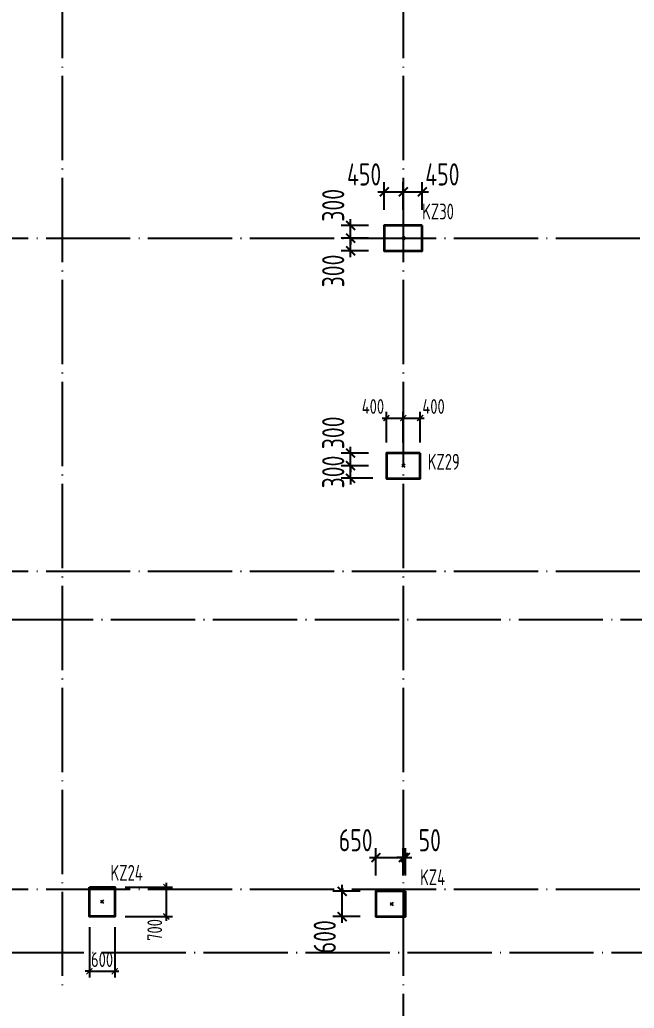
# Model space of a CAD drawing. Header units: millimetres. Extents: x 1089227 to 13101469, y 618865 to 10240562.
# Drawn here: x 1871082 to 1885669, y 4879936 to 4903395 of the extents above; entities that cross this region are included whole.
import ezdxf

# ---------------------------------------------------------------- set-up
doc = ezdxf.new("R2010")
doc.units = ezdxf.units.MM
doc.header["$LTSCALE"] = 1000
doc.header["$PDMODE"] = 3
doc.header["$PDSIZE"] = 200
doc.linetypes.add('DOTE', pattern=[2.42, 2, -0.2, 0.02, -0.2])
doc.layers.get('0').update_dxf_attribs({"linetype": 'CONTINUOUS'})
doc.layers.get('Defpoints').update_dxf_attribs({"linetype": 'CONTINUOUS'})
for name, color, linetype in [('COLU_DIM', 3, 'CONTINUOUS'), ('COLU_NUM', 7, 'CONTINUOUS'), ('DIM', 3, 'CONTINUOUS'), ('DOTE', 1, 'DOTE'), ('单形心', 4, 'CONTINUOUS')]:
    doc.layers.add(name, color=color, linetype=linetype)
doc.layers.add('S-COLU', color=30, linetype='CONTINUOUS', lineweight=0)
doc.styles.add('TSSD_Dimension', font='tssdeng.shx', dxfattribs={"width": 0.75, "bigfont": 'Hztxt.shx'})
doc.styles.add('TSSD_Label', font='Tssdeng.shx', dxfattribs={"width": 0.7, "bigfont": 'hztxt.shx'})
doc.dimstyles.new('TSSD_100_100', dxfattribs={"dimtxt": 350, "dimasz": 100, "dimexe": 150, "dimexo": 250, "dimgap": 100, "dimtad": 1, "dimdec": 0, "dimzin": 0, "dimdsep": 46, "dimtxsty": 'TSSD_Dimension', "dimblk": 'ARCHTICK', "dimblk1": 'ARCHTICK', "dimblk2": 'ARCHTICK', "dimcen": 0, "dimdle": 100, "dimclrt": 7, "dimadec": 0, "dimazin": 0, "dimtfac": 1, "dimtdec": 0, "dimtix": 1, "dimtmove": 2, "dimatfit": 3, "dimfxl": 0, "dimtolj": 1, "dimtzin": 0, "dimarcsym": 0})
doc.dimstyles.new('TSSD_150_150', dxfattribs={"dimtxt": 525, "dimasz": 150, "dimexe": 225, "dimexo": 375, "dimgap": 150, "dimtad": 1, "dimdec": 0, "dimzin": 0, "dimdsep": 46, "dimtxsty": 'TSSD_Dimension', "dimblk": 'ARCHTICK', "dimblk1": 'ARCHTICK', "dimblk2": 'ARCHTICK', "dimcen": 0, "dimdle": 150, "dimclrt": 7, "dimadec": 0, "dimazin": 0, "dimtfac": 1, "dimtdec": 0, "dimtix": 1, "dimtmove": 2, "dimatfit": 3, "dimfxl": 0, "dimtolj": 1, "dimtzin": 0, "dimarcsym": 0})

# ---------------------------------------------------------------- blocks, each defined once
blk = doc.blocks.new('裙房轴网260428')
at = {"layer": 'DOTE', "color": 16, "linetype": 'DOTE'}
for p, q in [((-29350, 137349.7), (-29350, 55096.7)), ((-21250, 137349.7), (-21250, 29473.4)), ((-56350, 73000), (-1866, 73000)), ((-56350, 65100), (-1866, 65100)), ((-120150, 63950), (-1866, 63950)), ((-56350, 57550), (-1866, 57550)), ((-110690, 56050), (-1866, 56050))]:
    blk.add_line(p, q, dxfattribs=at)
blk = doc.blocks.new('04地块地下轴网260428')
blk.add_blockref('裙房轴网260428', (0, 0))
blk = doc.blocks.new('BANWANG_XINGXIN')
at = {"color": 0}
for points in [[(0.71, 0.71), (-0.71, -0.71)], [(-0.71, 0.71), (0.71, -0.71)]]:
    blk.add_lwpolyline(points, dxfattribs=at)
blk = doc.blocks.new('_ArchTick')
at = {"color": 0, "linetype": 'ByBlock', "const_width": 0.3}
blk.add_lwpolyline([(-0.71, -0.71), (0.71, 0.71)], dxfattribs=at)
blk = doc.blocks.new('*D1379')
at = {"layer": 'COLU_DIM', "color": 0, "lineweight": -2, "transparency": 16777216}
for p, q in [((1879536, 4883087), (1879536, 4883737)), ((1880186, 4883087), (1880186, 4883737)), ((1879386, 4883512), (1880336, 4883512))]:
    blk.add_line(p, q, dxfattribs=at)
at = {"layer": 'Defpoints', "color": 0, "transparency": 16777216}
for p in [(1880186, 4883512), (1879536, 4882712), (1880186, 4882712)]:
    blk.add_point(p, dxfattribs=at)
at = {"layer": 'COLU_DIM', "color": 0, "lineweight": -2, "transparency": 16777216, "xscale": 150, "yscale": 150, "zscale": 150, "rotation": 180}
blk.add_blockref('_ArchTick', (1879536, 4883512), dxfattribs=at)
at = {"layer": 'COLU_DIM', "color": 0, "lineweight": -2, "transparency": 16777216, "xscale": 150, "yscale": 150, "zscale": 150}
blk.add_blockref('_ArchTick', (1880186, 4883512), dxfattribs=at)
at = {"layer": 'COLU_DIM', "color": 7, "transparency": 16777216, "insert": (1879057, 4883924), "char_height": 525, "attachment_point": 5, "style": 'TSSD_Dimension'}
blk.add_mtext('\\A1;650', dxfattribs=at)
blk = doc.blocks.new('*D1380')
at = {"layer": 'COLU_DIM', "color": 0, "lineweight": -2, "transparency": 16777216}
for p, q in [((1880186, 4883087), (1880186, 4883737)), ((1880236, 4883087), (1880236, 4883737)), ((1880186, 4883512), (1880036, 4883512)), ((1880186, 4883512), (1880236, 4883512)), ((1880236, 4883512), (1880386, 4883512))]:
    blk.add_line(p, q, dxfattribs=at)
at = {"layer": 'Defpoints', "color": 0, "transparency": 16777216}
for p in [(1880236, 4883512), (1880186, 4882712), (1880236, 4882712)]:
    blk.add_point(p, dxfattribs=at)
at = {"layer": 'COLU_DIM', "color": 0, "lineweight": -2, "transparency": 16777216, "xscale": 150, "yscale": 150, "zscale": 150}
blk.add_blockref('_ArchTick', (1880186, 4883512), dxfattribs=at)
at = {"layer": 'COLU_DIM', "color": 0, "lineweight": -2, "transparency": 16777216, "xscale": 150, "yscale": 150, "zscale": 150, "rotation": 180}
blk.add_blockref('_ArchTick', (1880236, 4883512), dxfattribs=at)
at = {"layer": 'COLU_DIM', "color": 7, "transparency": 16777216, "insert": (1880815, 4883924), "char_height": 525, "attachment_point": 5, "style": 'TSSD_Dimension'}
blk.add_mtext('\\A1;50', dxfattribs=at)
blk = doc.blocks.new('*D1381')
at = {"layer": 'COLU_DIM', "color": 0, "lineweight": -2, "transparency": 16777216}
for p, q in [((1879161, 4882712), (1878511, 4882712)), ((1878736, 4881962), (1878736, 4882862)), ((1879161, 4882112), (1878511, 4882112))]:
    blk.add_line(p, q, dxfattribs=at)
at = {"layer": 'Defpoints', "color": 0, "transparency": 16777216}
for p in [(1878736, 4882712), (1879536, 4882712), (1879536, 4882112)]:
    blk.add_point(p, dxfattribs=at)
at = {"layer": 'COLU_DIM', "color": 0, "lineweight": -2, "transparency": 16777216, "xscale": 150, "yscale": 150, "zscale": 150}
for p, rotation in [((1878736, 4882712), 90), ((1878736, 4882112), 270)]:
    blk.add_blockref('_ArchTick', p, dxfattribs=dict(at, rotation=rotation))
at = {"layer": 'COLU_DIM', "color": 7, "transparency": 16777216, "insert": (1878323, 4881633), "char_height": 525, "attachment_point": 5, "rotation": 90, "style": 'TSSD_Dimension'}
blk.add_mtext('\\A1;600', dxfattribs=at)
blk = doc.blocks.new('*D1386')
at = {"layer": 'COLU_DIM', "color": 0, "lineweight": -2, "transparency": 16777216}
for p, q in [((1879361, 4892812), (1878711, 4892812)), ((1878936, 4892812), (1878936, 4892962)), ((1878936, 4892512), (1878936, 4892812)), ((1879461, 4892512), (1878711, 4892512)), ((1878936, 4892512), (1878936, 4892362))]:
    blk.add_line(p, q, dxfattribs=at)
at = {"layer": 'Defpoints', "color": 0, "transparency": 16777216}
for p in [(1878936, 4892812), (1879736, 4892812), (1879836, 4892512)]:
    blk.add_point(p, dxfattribs=at)
at = {"layer": 'COLU_DIM', "color": 0, "lineweight": -2, "transparency": 16777216, "xscale": 150, "yscale": 150, "zscale": 150}
for p, rotation in [((1878936, 4892812), 270), ((1878936, 4892512), 90)]:
    blk.add_blockref('_ArchTick', p, dxfattribs=dict(at, rotation=rotation))
at = {"layer": 'COLU_DIM', "color": 7, "transparency": 16777216, "insert": (1878523, 4892662), "char_height": 525, "attachment_point": 5, "rotation": 90, "style": 'TSSD_Dimension'}
blk.add_mtext('\\A1;300', dxfattribs=at)
blk = doc.blocks.new('*D1387')
at = {"layer": 'COLU_DIM', "color": 0, "lineweight": -2, "transparency": 16777216}
for p, q in [((1878936, 4893112), (1878936, 4893262)), ((1879361, 4893112), (1878711, 4893112)), ((1878936, 4892812), (1878936, 4893112)), ((1879361, 4892812), (1878711, 4892812)), ((1878936, 4892812), (1878936, 4892662))]:
    blk.add_line(p, q, dxfattribs=at)
at = {"layer": 'Defpoints', "color": 0, "transparency": 16777216}
for p in [(1878936, 4893112), (1879736, 4893112), (1879736, 4892812)]:
    blk.add_point(p, dxfattribs=at)
at = {"layer": 'COLU_DIM', "color": 0, "lineweight": -2, "transparency": 16777216, "xscale": 150, "yscale": 150, "zscale": 150}
for p, rotation in [((1878936, 4893112), 270), ((1878936, 4892812), 90)]:
    blk.add_blockref('_ArchTick', p, dxfattribs=dict(at, rotation=rotation))
at = {"layer": 'COLU_DIM', "color": 7, "transparency": 16777216, "insert": (1878523, 4893591), "char_height": 525, "attachment_point": 5, "rotation": 90, "style": 'TSSD_Dimension'}
blk.add_mtext('\\A1;300', dxfattribs=at)
blk = doc.blocks.new('*D1396')
at = {"layer": 'COLU_DIM', "color": 0, "lineweight": -2, "transparency": 16777216}
for p, q in [((1879361, 4898212), (1878711, 4898212)), ((1878936, 4897762), (1878936, 4898362)), ((1879361, 4897912), (1878711, 4897912))]:
    blk.add_line(p, q, dxfattribs=at)
at = {"layer": 'Defpoints', "color": 0, "transparency": 16777216}
for p in [(1878936, 4898212), (1879736, 4898212), (1879736, 4897912)]:
    blk.add_point(p, dxfattribs=at)
at = {"layer": 'COLU_DIM', "color": 0, "lineweight": -2, "transparency": 16777216, "xscale": 150, "yscale": 150, "zscale": 150}
for p, rotation in [((1878936, 4898212), 90), ((1878936, 4897912), 270)]:
    blk.add_blockref('_ArchTick', p, dxfattribs=dict(at, rotation=rotation))
at = {"layer": 'COLU_DIM', "color": 7, "transparency": 16777216, "insert": (1878523, 4897433), "char_height": 525, "attachment_point": 5, "rotation": 90, "style": 'TSSD_Dimension'}
blk.add_mtext('\\A1;300', dxfattribs=at)
blk = doc.blocks.new('*D1397')
at = {"layer": 'COLU_DIM', "color": 0, "lineweight": -2, "transparency": 16777216}
for p, q in [((1878936, 4898512), (1878936, 4898662)), ((1879361, 4898512), (1878711, 4898512)), ((1878936, 4898212), (1878936, 4898512)), ((1879361, 4898212), (1878711, 4898212)), ((1878936, 4898212), (1878936, 4898062))]:
    blk.add_line(p, q, dxfattribs=at)
at = {"layer": 'Defpoints', "color": 0, "transparency": 16777216}
for p in [(1878936, 4898512), (1879736, 4898512), (1879736, 4898212)]:
    blk.add_point(p, dxfattribs=at)
at = {"layer": 'COLU_DIM', "color": 0, "lineweight": -2, "transparency": 16777216, "xscale": 150, "yscale": 150, "zscale": 150}
for p, rotation in [((1878936, 4898512), 270), ((1878936, 4898212), 90)]:
    blk.add_blockref('_ArchTick', p, dxfattribs=dict(at, rotation=rotation))
at = {"layer": 'COLU_DIM', "color": 7, "transparency": 16777216, "insert": (1878523, 4898991), "char_height": 525, "attachment_point": 5, "rotation": 90, "style": 'TSSD_Dimension'}
blk.add_mtext('\\A1;300', dxfattribs=at)
blk = doc.blocks.new('*D1398')
at = {"layer": 'COLU_DIM', "color": 0, "lineweight": -2, "transparency": 16777216}
for p, q in [((1879736, 4898887), (1879736, 4899537)), ((1880186, 4898887), (1880186, 4899537)), ((1879586, 4899312), (1880336, 4899312))]:
    blk.add_line(p, q, dxfattribs=at)
at = {"layer": 'Defpoints', "color": 0, "transparency": 16777216}
for p in [(1880186, 4899312), (1879736, 4898512), (1880186, 4898512)]:
    blk.add_point(p, dxfattribs=at)
at = {"layer": 'COLU_DIM', "color": 0, "lineweight": -2, "transparency": 16777216, "xscale": 150, "yscale": 150, "zscale": 150, "rotation": 180}
blk.add_blockref('_ArchTick', (1879736, 4899312), dxfattribs=at)
at = {"layer": 'COLU_DIM', "color": 0, "lineweight": -2, "transparency": 16777216, "xscale": 150, "yscale": 150, "zscale": 150}
blk.add_blockref('_ArchTick', (1880186, 4899312), dxfattribs=at)
at = {"layer": 'COLU_DIM', "color": 7, "transparency": 16777216, "insert": (1879257, 4899724), "char_height": 525, "attachment_point": 5, "style": 'TSSD_Dimension'}
blk.add_mtext('\\A1;450', dxfattribs=at)
blk = doc.blocks.new('*D1399')
at = {"layer": 'COLU_DIM', "color": 0, "lineweight": -2, "transparency": 16777216}
for p, q in [((1880186, 4898887), (1880186, 4899537)), ((1880636, 4898887), (1880636, 4899537)), ((1880036, 4899312), (1880786, 4899312))]:
    blk.add_line(p, q, dxfattribs=at)
at = {"layer": 'Defpoints', "color": 0, "transparency": 16777216}
for p in [(1880636, 4899312), (1880186, 4898512), (1880636, 4898512)]:
    blk.add_point(p, dxfattribs=at)
at = {"layer": 'COLU_DIM', "color": 0, "lineweight": -2, "transparency": 16777216, "xscale": 150, "yscale": 150, "zscale": 150, "rotation": 180}
blk.add_blockref('_ArchTick', (1880186, 4899312), dxfattribs=at)
at = {"layer": 'COLU_DIM', "color": 0, "lineweight": -2, "transparency": 16777216, "xscale": 150, "yscale": 150, "zscale": 150}
blk.add_blockref('_ArchTick', (1880636, 4899312), dxfattribs=at)
at = {"layer": 'COLU_DIM', "color": 7, "transparency": 16777216, "insert": (1881115, 4899724), "char_height": 525, "attachment_point": 5, "style": 'TSSD_Dimension'}
blk.add_mtext('\\A1;450', dxfattribs=at)
blk = doc.blocks.new('*D1022')
at = {"layer": 'COLU_DIM', "color": 0, "lineweight": -2, "transparency": 16777216}
for p, q in [((1872736, 4881862), (1872736, 4880664)), ((1873336, 4881862), (1873336, 4880664)), ((1872736, 4880814), (1872636, 4880814)), ((1872736, 4880814), (1873336, 4880814)), ((1873336, 4880814), (1873436, 4880814))]:
    blk.add_line(p, q, dxfattribs=at)
at = {"layer": 'Defpoints', "color": 0, "transparency": 16777216}
for p in [(1872736, 4882112), (1873336, 4882112), (1873336, 4880814)]:
    blk.add_point(p, dxfattribs=at)
at = {"layer": 'COLU_DIM', "color": 0, "lineweight": -2, "transparency": 16777216, "xscale": 100, "yscale": 100, "zscale": 100}
blk.add_blockref('_ArchTick', (1872736, 4880814), dxfattribs=at)
at = {"layer": 'COLU_DIM', "color": 0, "lineweight": -2, "transparency": 16777216, "xscale": 100, "yscale": 100, "zscale": 100, "rotation": 180}
blk.add_blockref('_ArchTick', (1873336, 4880814), dxfattribs=at)
at = {"layer": 'COLU_DIM', "color": 7, "transparency": 16777216, "insert": (1873036, 4881089), "char_height": 350, "attachment_point": 5, "style": 'TSSD_Dimension'}
blk.add_mtext('\\A1;600', dxfattribs=at)
blk = doc.blocks.new('*D1023')
at = {"layer": 'COLU_DIM', "color": 0, "lineweight": -2, "transparency": 16777216}
for p, q in [((1873586, 4882812), (1874712, 4882812)), ((1874562, 4882012), (1874562, 4882912)), ((1873586, 4882112), (1874712, 4882112))]:
    blk.add_line(p, q, dxfattribs=at)
at = {"layer": 'Defpoints', "color": 0, "transparency": 16777216}
for p in [(1873336, 4882812), (1874562, 4882812), (1873336, 4882112)]:
    blk.add_point(p, dxfattribs=at)
at = {"layer": 'COLU_DIM', "color": 0, "lineweight": -2, "transparency": 16777216, "xscale": 100, "yscale": 100, "zscale": 100}
for p, rotation in [((1874562, 4882812), 90), ((1874562, 4882112), 270)]:
    blk.add_blockref('_ArchTick', p, dxfattribs=dict(at, rotation=rotation))
at = {"layer": 'COLU_DIM', "color": 7, "transparency": 16777216, "insert": (1874287, 4881793), "char_height": 350, "attachment_point": 5, "rotation": 90, "style": 'TSSD_Dimension'}
blk.add_mtext('\\A1;700', dxfattribs=at)
blk = doc.blocks.new('*D2468')
at = {"layer": 'Defpoints', "color": 0, "transparency": 16777216}
for p in [(1880586, 4893942), (1880186, 4893112), (1880586, 4893112)]:
    blk.add_point(p, dxfattribs=at)
at = {"layer": 'DIM', "color": 0, "lineweight": -2, "transparency": 16777216}
for p, q in [((1880186, 4893362), (1880186, 4894092)), ((1880586, 4893362), (1880586, 4894092)), ((1880086, 4893942), (1880686, 4893942))]:
    blk.add_line(p, q, dxfattribs=at)
at = {"layer": 'DIM', "color": 0, "lineweight": -2, "transparency": 16777216, "xscale": 100, "yscale": 100, "zscale": 100, "rotation": 180}
blk.add_blockref('_ArchTick', (1880186, 4893942), dxfattribs=at)
at = {"layer": 'DIM', "color": 0, "lineweight": -2, "transparency": 16777216, "xscale": 100, "yscale": 100, "zscale": 100}
blk.add_blockref('_ArchTick', (1880586, 4893942), dxfattribs=at)
at = {"layer": 'DIM', "color": 7, "transparency": 16777216, "insert": (1880905, 4894217), "char_height": 350, "attachment_point": 5, "style": 'TSSD_Dimension'}
blk.add_mtext('\\A1;400', dxfattribs=at)
blk = doc.blocks.new('*D2469')
at = {"layer": 'Defpoints', "color": 0, "transparency": 16777216}
for p in [(1880186, 4893942), (1879786, 4893112), (1880186, 4893112)]:
    blk.add_point(p, dxfattribs=at)
at = {"layer": 'DIM', "color": 0, "lineweight": -2, "transparency": 16777216}
for p, q in [((1879786, 4893362), (1879786, 4894092)), ((1880186, 4893362), (1880186, 4894092)), ((1879686, 4893942), (1880286, 4893942))]:
    blk.add_line(p, q, dxfattribs=at)
at = {"layer": 'DIM', "color": 0, "lineweight": -2, "transparency": 16777216, "xscale": 100, "yscale": 100, "zscale": 100, "rotation": 180}
blk.add_blockref('_ArchTick', (1879786, 4893942), dxfattribs=at)
at = {"layer": 'DIM', "color": 0, "lineweight": -2, "transparency": 16777216, "xscale": 100, "yscale": 100, "zscale": 100}
blk.add_blockref('_ArchTick', (1880186, 4893942), dxfattribs=at)
at = {"layer": 'DIM', "color": 7, "transparency": 16777216, "insert": (1879466, 4894217), "char_height": 350, "attachment_point": 5, "style": 'TSSD_Dimension'}
blk.add_mtext('\\A1;400', dxfattribs=at)

msp = doc.modelspace()

# ---------------------------------------------------------------- linework, layer by layer
at = {"layer": 'S-COLU', "lineweight": 35}
for points in [[(1880635.755, 4898511.796), (1879735.755, 4898511.796), (1879735.755, 4897911.796), (1880635.755, 4897911.796)], [(1880585.755, 4893111.796), (1879785.755, 4893111.796), (1879785.755, 4892511.796), (1880585.755, 4892511.796)], [(1872735.755, 4882811.796), (1873335.755, 4882811.796), (1873335.755, 4882111.796), (1872735.755, 4882111.796)], [(1880235.755, 4882711.796), (1879535.755, 4882711.796), (1879535.755, 4882111.796), (1880235.755, 4882111.796)]]:
    msp.add_lwpolyline(points, close=True, dxfattribs=at)

# ---------------------------------------------------------------- block references
msp.add_blockref('04地块地下轴网260428', (1901435.755, 4825211.796))
at = {"layer": '单形心', "xscale": 50, "yscale": 50, "zscale": 50}
for p in [(1880185.755, 4898211.796), (1880185.755, 4892811.796), (1873035.744, 4882461.796), (1879910.755, 4882411.796)]:
    msp.add_blockref('BANWANG_XINGXIN', p, dxfattribs=at)

# ---------------------------------------------------------------- texts
at = {"layer": 'COLU_NUM', "style": 'TSSD_Label', "width": 0.7}
for s, p in [('KZ30', (1880635.755, 4898656.796)), ('KZ29', (1880766.576, 4892717.687)), ('KZ24', (1873238.157, 4882962.591)), ('KZ4', (1880585.755, 4882856.796))]:
    msp.add_text(s, height=375, dxfattribs=at).set_placement(p)

# ---------------------------------------------------------------- dimensions: what is measured, and where the dimension line sits
at = {"layer": 'COLU_DIM', "color": 3}
for base, p1, p2, picture, middle in [((1880185.755, 4899311.796), (1879735.755, 4898511.796), (1880185.755, 4898511.796), '*D1398', (1879256.861, 4899724.296)), ((1880635.755, 4899311.796), (1880185.755, 4898511.796), (1880635.755, 4898511.796), '*D1399', (1881114.649, 4899724.296)), ((1880185.755, 4883511.796), (1879535.755, 4882711.796), (1880185.755, 4882711.796), '*D1379', (1879056.861, 4883924.296)), ((1880235.755, 4883511.796), (1880185.755, 4882711.796), (1880235.755, 4882711.796), '*D1380', (1880814.649, 4883924.296))]:
    dim = msp.add_linear_dim(base=base, p1=p1, p2=p2, dimstyle='TSSD_150_150', dxfattribs=at)
    dim.commit()
    dim.dimension.update_dxf_attribs({"geometry": picture, "text_midpoint": middle, "dimtype": 160})
for base, p1, p2, picture, middle in [((1878935.755, 4898511.796), (1879735.755, 4898211.796), (1879735.755, 4898511.796), '*D1397', (1878523.255, 4898990.691)), ((1878935.755, 4898211.796), (1879735.755, 4897911.796), (1879735.755, 4898211.796), '*D1396', (1878523.255, 4897432.902)), ((1878935.755, 4893111.796), (1879735.755, 4892811.796), (1879735.755, 4893111.796), '*D1387', (1878523.255, 4893590.691)), ((1878735.755, 4882711.796), (1879535.755, 4882111.796), (1879535.755, 4882711.796), '*D1381', (1878323.255, 4881632.902))]:
    dim = msp.add_linear_dim(base=base, p1=p1, p2=p2, angle=90, dimstyle='TSSD_150_150', dxfattribs=at)
    dim.commit()
    dim.dimension.update_dxf_attribs({"geometry": picture, "text_midpoint": middle, "dimtype": 160})
dim = msp.add_linear_dim(base=(1878935.755, 4892811.796), p1=(1879835.755, 4892511.796), p2=(1879735.755, 4892811.796), angle=90, dimstyle='TSSD_150_150', dxfattribs=at)
dim.commit()
dim.dimension.update_dxf_attribs({"geometry": '*D1386', "text_midpoint": (1878523.255, 4892661.796)})
at = {"layer": 'COLU_DIM'}
dim = msp.add_linear_dim(base=(1874561.799, 4882811.796), p1=(1873335.755, 4882111.796), p2=(1873335.755, 4882811.796), angle=90, dimstyle='TSSD_100_100', dxfattribs=at)
dim.commit()
dim.dimension.update_dxf_attribs({"geometry": '*D1023', "text_midpoint": (1874286.799, 4881792.533), "dimtype": 160})
dim = msp.add_linear_dim(base=(1873335.755, 4880813.901), p1=(1872735.755, 4882111.796), p2=(1873335.755, 4882111.796), dimstyle='TSSD_100_100', dxfattribs=at)
dim.commit()
dim.dimension.update_dxf_attribs({"geometry": '*D1022', "text_midpoint": (1873035.755, 4881088.901)})
at = {"layer": 'DIM'}
for base, p1, p2, picture, middle in [((1880185.755, 4893942.183), (1879785.755, 4893111.796), (1880185.755, 4893111.796), '*D2469', (1879466.492, 4894217.183)), ((1880585.755, 4893942.183), (1880185.755, 4893111.796), (1880585.755, 4893111.796), '*D2468', (1880905.018, 4894217.183))]:
    dim = msp.add_linear_dim(base=base, p1=p1, p2=p2, dimstyle='TSSD_100_100', dxfattribs=at)
    dim.commit()
    dim.dimension.update_dxf_attribs({"geometry": picture, "text_midpoint": middle, "dimtype": 160})

doc.saveas('drawing.dxf')
